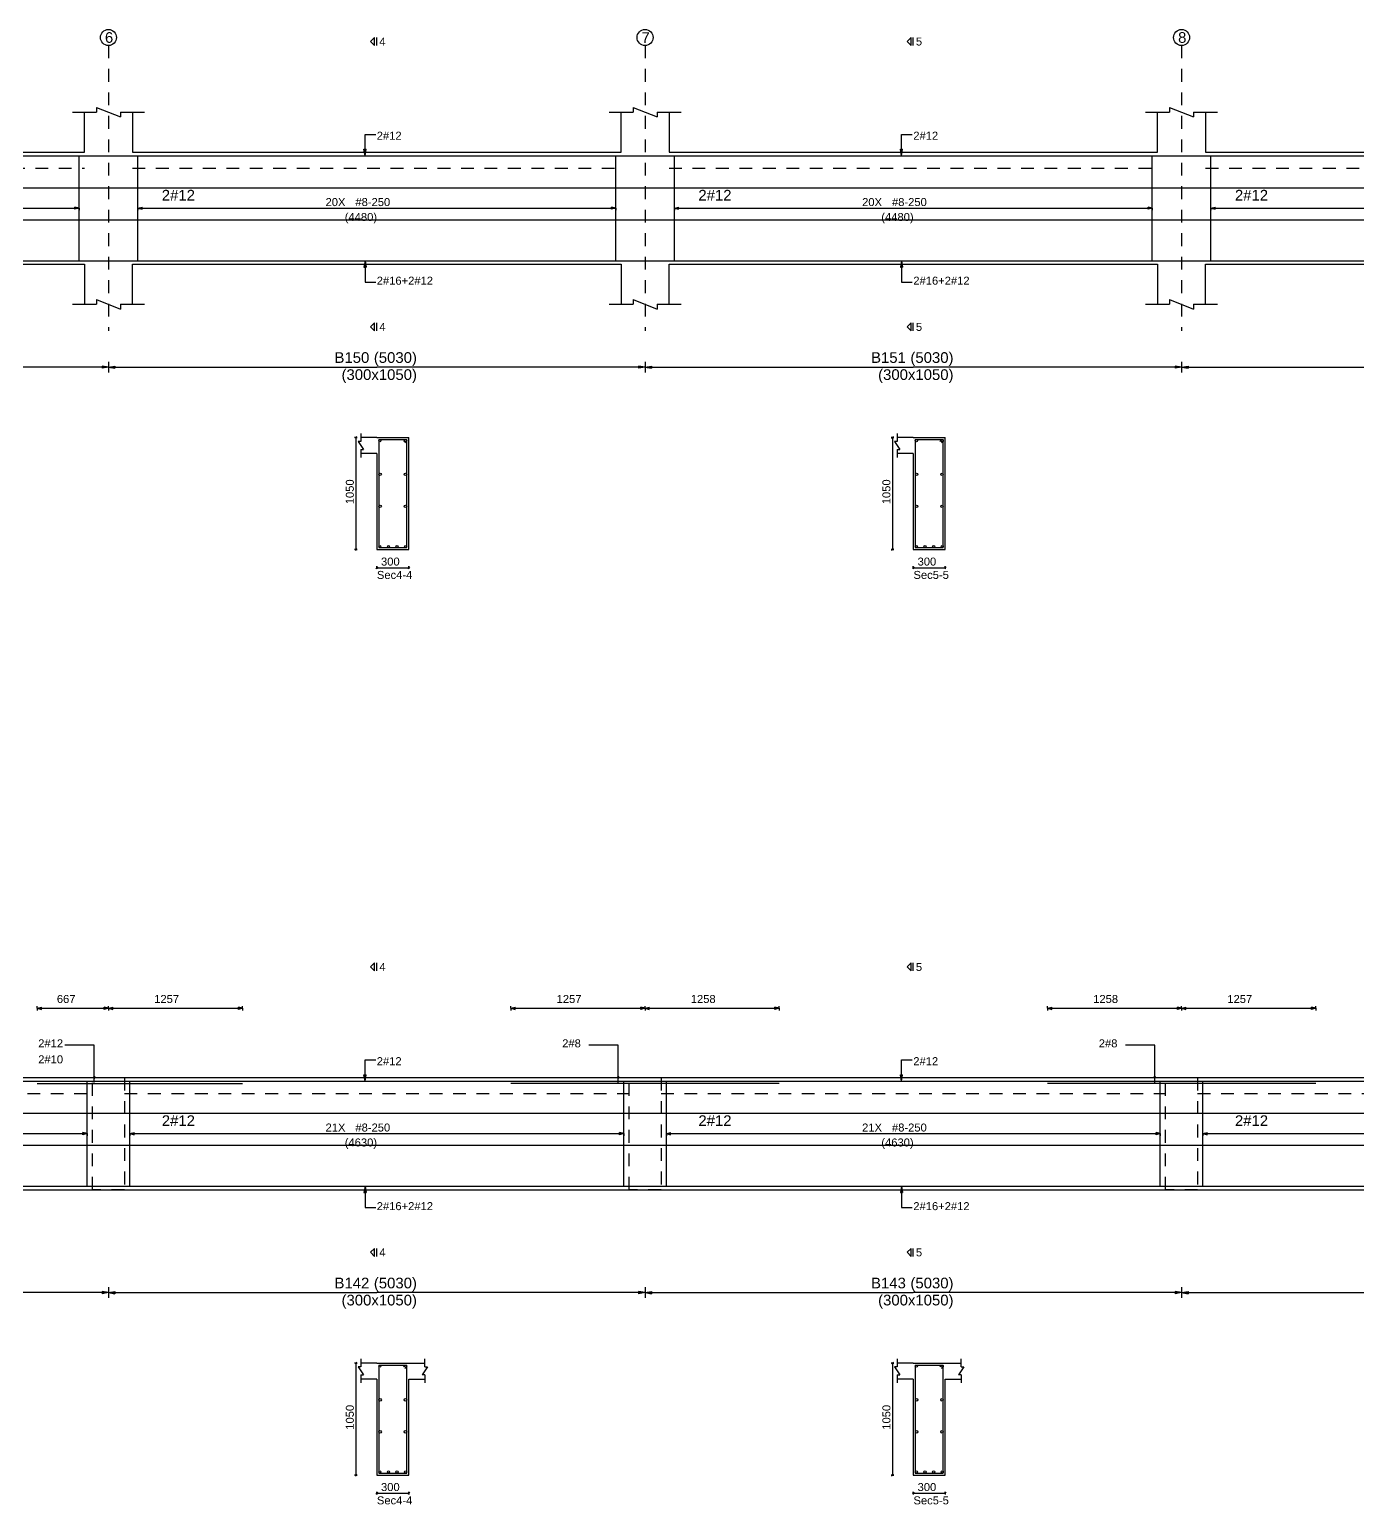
# Model space of a CAD drawing. Extents: x 0 to 98, y 3 to 248.
# Drawn here: x 51.85 to 64.3, y 233.88 to 247.7 of the extents above; entities that cross this region are included whole.
import ezdxf

# ---------------------------------------------------------------- set-up
doc = ezdxf.new("R2010")
doc.units = 0
doc.linetypes.add('ACAD_ISO02W100', pattern=[15, 12, -3])
for name, color, linetype in [('Axisline', 1, 'CONTINUOUS'), ('Axisline_Name', 2, 'CONTINUOUS'), ('Beam_bottombarlabeling', 2, 'CONTINUOUS'), ('Beam_Cross_Label', 4, 'CONTINUOUS'), ('Beam_CrossSection', 2, 'CONTINUOUS'), ('Beam_Dimensions_LS', 3, 'CONTINUOUS'), ('Beam_NameLS', 6, 'CONTINUOUS'), ('Beam_topbarsLabeling', 2, 'CONTINUOUS'), ('dim_all', 7, 'CONTINUOUS'), ('Extra_Topsteel_Labeling', 2, 'CONTINUOUS'), ('Extrabars', 7, 'CONTINUOUS'), ('Longsection', 2, 'CONTINUOUS'), ('main_botbars', 4, 'CONTINUOUS'), ('main_topbars', 4, 'CONTINUOUS'), ('SecondaryBeam', 2, 'CONTINUOUS'), ('SectionLine', 4, 'CONTINUOUS'), ('Sidefacebar', 140, 'CONTINUOUS'), ('Slabline', 253, 'CONTINUOUS'), ('span_dim', 7, 'CONTINUOUS'), ('spanline', 7, 'CONTINUOUS'), ('Stirrup_bar', 1, 'CONTINUOUS'), ('Stirrup_Dia_Spacing', 2, 'CONTINUOUS'), ('Stirrup_Length', 7, 'CONTINUOUS'), ('Stirrup_Numbers', 2, 'CONTINUOUS')]:
    doc.layers.add(name, color=color, linetype=linetype)
doc.styles.add('STRUDS_Arial', font='ARIAL.TTF', dxfattribs={"height": 0.04})

msp = doc.modelspace()

# ---------------------------------------------------------------- linework, layer by layer
at = {"layer": 'Axisline', "linetype": 'ACAD_ISO02W100', "ltscale": 0.01}
for p, q in [((52.59, 247.555), (52.59, 244.88)), ((57.62, 247.555), (57.62, 244.88)), ((62.65, 247.555), (62.65, 244.88))]:
    msp.add_line(p, q, dxfattribs=at)
at = {"layer": 'Axisline'}
for centre in [(52.59, 247.63), (57.62, 247.63), (62.65, 247.63)]:
    msp.add_circle(centre, 0.075, dxfattribs=at)
at = {"layer": 'Beam_bottombarlabeling'}
for p, q in [((54.995, 245.538), (54.985, 245.478)), ((54.985, 245.478), (55.005, 245.478)), ((54.995, 245.538), (54.995, 245.338)), ((54.995, 245.538), (55.005, 245.478)), ((60.025, 245.538), (60.015, 245.478)), ((60.015, 245.478), (60.035, 245.478)), ((60.025, 245.538), (60.025, 245.338)), ((60.025, 245.538), (60.035, 245.478)), ((54.995, 245.338), (55.095, 245.338)), ((60.025, 245.338), (60.125, 245.338)), ((54.995, 236.863), (54.985, 236.803)), ((54.995, 236.863), (54.995, 236.663)), ((54.995, 236.863), (55.005, 236.803)), ((60.025, 236.863), (60.015, 236.803)), ((60.025, 236.863), (60.025, 236.663)), ((60.025, 236.863), (60.035, 236.803)), ((54.985, 236.803), (55.005, 236.803)), ((60.015, 236.803), (60.035, 236.803)), ((54.995, 236.663), (55.095, 236.663)), ((60.025, 236.663), (60.125, 236.663))]:
    msp.add_line(p, q, dxfattribs=at)
for points in [[(54.995, 245.538), (54.985, 245.478), (54.995, 245.538), (55.005, 245.478)], [(60.025, 245.538), (60.015, 245.478), (60.025, 245.538), (60.035, 245.478)], [(54.995, 236.863), (54.985, 236.803), (54.995, 236.863), (55.005, 236.803)], [(60.025, 236.863), (60.015, 236.803), (60.025, 236.863), (60.035, 236.803)]]:
    msp.add_solid(points, dxfattribs=at)
at = {"layer": 'Beam_CrossSection'}
for p, q in [((54.955, 243.918), (54.955, 243.843)), ((59.985, 243.918), (59.985, 243.843)), ((54.955, 243.843), (54.93, 243.843)), ((54.93, 243.843), (54.98, 243.768)), ((55.105, 243.88), (54.955, 243.88)), ((54.955, 243.768), (54.955, 243.693)), ((54.955, 243.768), (54.98, 243.768)), ((55.105, 243.88), (55.405, 243.88)), ((55.105, 243.88), (55.105, 243.88)), ((55.405, 242.83), (55.405, 243.88)), ((55.405, 243.88), (55.405, 243.88)), ((59.985, 243.843), (59.96, 243.843)), ((59.96, 243.843), (60.01, 243.768)), ((60.135, 243.88), (59.985, 243.88)), ((59.985, 243.768), (59.985, 243.693)), ((59.985, 243.768), (60.01, 243.768)), ((60.135, 243.88), (60.435, 243.88)), ((60.135, 243.88), (60.135, 243.88)), ((60.435, 242.83), (60.435, 243.88)), ((60.435, 243.88), (60.435, 243.88)), ((55.105, 243.73), (54.955, 243.73)), ((55.105, 243.73), (55.105, 242.83)), ((60.135, 243.73), (59.985, 243.73)), ((60.135, 243.73), (60.135, 242.83)), ((55.105, 242.83), (55.405, 242.83)), ((60.135, 242.83), (60.435, 242.83)), ((54.955, 235.243), (54.955, 235.168)), ((55.105, 235.205), (54.955, 235.205)), ((55.105, 235.205), (55.405, 235.205)), ((55.105, 235.205), (55.105, 235.205)), ((55.405, 235.205), (55.405, 235.205)), ((55.405, 235.205), (55.555, 235.205)), ((55.555, 235.168), (55.555, 235.243)), ((59.985, 235.243), (59.985, 235.168)), ((60.135, 235.205), (59.985, 235.205)), ((60.135, 235.205), (60.435, 235.205)), ((60.135, 235.205), (60.135, 235.205)), ((60.435, 235.205), (60.435, 235.205)), ((60.435, 235.205), (60.585, 235.205)), ((60.585, 235.168), (60.585, 235.243)), ((54.955, 235.168), (54.93, 235.168)), ((54.93, 235.168), (54.98, 235.093)), ((54.955, 235.093), (54.955, 235.018)), ((54.955, 235.093), (54.98, 235.093)), ((55.105, 235.055), (54.955, 235.055)), ((55.105, 235.055), (55.105, 234.155)), ((55.405, 234.155), (55.405, 235.055)), ((55.405, 235.055), (55.555, 235.055)), ((55.58, 235.168), (55.53, 235.093)), ((55.555, 235.093), (55.53, 235.093)), ((55.555, 235.168), (55.58, 235.168)), ((55.555, 235.093), (55.555, 235.018)), ((59.985, 235.168), (59.96, 235.168)), ((59.96, 235.168), (60.01, 235.093)), ((59.985, 235.093), (59.985, 235.018)), ((59.985, 235.093), (60.01, 235.093)), ((60.135, 235.055), (59.985, 235.055)), ((60.135, 235.055), (60.135, 234.155)), ((60.435, 234.155), (60.435, 235.055)), ((60.435, 235.055), (60.585, 235.055)), ((60.61, 235.168), (60.56, 235.093)), ((60.585, 235.093), (60.56, 235.093)), ((60.585, 235.168), (60.61, 235.168)), ((60.585, 235.093), (60.585, 235.018)), ((55.105, 234.155), (55.405, 234.155)), ((60.135, 234.155), (60.435, 234.155))]:
    msp.add_line(p, q, dxfattribs=at)
at = {"layer": 'Beam_topbarsLabeling'}
for p, q in [((54.995, 246.522), (54.995, 246.722)), ((54.995, 246.722), (55.095, 246.722)), ((60.025, 246.522), (60.025, 246.722)), ((60.025, 246.722), (60.125, 246.722)), ((54.995, 246.522), (54.985, 246.582)), ((54.985, 246.582), (55.005, 246.582)), ((54.995, 246.522), (55.005, 246.582)), ((54.995, 246.582), (55, 246.582)), ((60.025, 246.522), (60.015, 246.582)), ((60.015, 246.582), (60.035, 246.582)), ((60.025, 246.522), (60.035, 246.582)), ((60.025, 246.582), (60.03, 246.582)), ((54.995, 237.847), (54.995, 238.047)), ((54.995, 238.047), (55.095, 238.047)), ((60.025, 237.847), (60.025, 238.047)), ((60.025, 238.047), (60.125, 238.047)), ((54.995, 237.847), (54.985, 237.907)), ((54.985, 237.907), (55.005, 237.907)), ((54.995, 237.847), (55.005, 237.907)), ((54.995, 237.907), (55, 237.907)), ((60.025, 237.847), (60.015, 237.907)), ((60.015, 237.907), (60.035, 237.907)), ((60.025, 237.847), (60.035, 237.907)), ((60.025, 237.907), (60.03, 237.907))]:
    msp.add_line(p, q, dxfattribs=at)
for points in [[(54.995, 246.522), (54.985, 246.582), (54.995, 246.522), (55.005, 246.582)], [(60.025, 246.522), (60.015, 246.582), (60.025, 246.522), (60.035, 246.582)], [(54.995, 237.847), (54.985, 237.907), (54.995, 237.847), (55.005, 237.907)], [(60.025, 237.847), (60.015, 237.907), (60.025, 237.847), (60.035, 237.907)]]:
    msp.add_solid(points, dxfattribs=at)
at = {"layer": 'dim_all'}
for p, q in [((54.91, 243.88), (54.8975, 243.88)), ((54.91, 243.88), (54.9012, 243.871)), ((54.91, 243.88), (54.9188, 243.889)), ((54.91, 243.88), (54.9225, 243.88)), ((54.91, 243.88), (54.91, 242.83)), ((59.94, 243.88), (59.9275, 243.88)), ((59.94, 243.88), (59.9312, 243.871)), ((59.94, 243.88), (59.9489, 243.889)), ((59.94, 243.88), (59.9525, 243.88)), ((59.94, 243.88), (59.94, 242.83)), ((54.91, 242.83), (54.8975, 242.83)), ((54.91, 242.83), (54.9012, 242.821)), ((54.91, 242.83), (54.9188, 242.839)), ((54.91, 242.83), (54.9225, 242.83)), ((59.94, 242.83), (59.9275, 242.83)), ((59.94, 242.83), (59.9312, 242.821)), ((59.94, 242.83), (59.9489, 242.839)), ((59.94, 242.83), (59.9525, 242.83)), ((55.105, 242.66), (55.0962, 242.651)), ((55.105, 242.66), (55.105, 242.673)), ((55.105, 242.66), (55.1138, 242.669)), ((55.105, 242.66), (55.105, 242.648)), ((55.105, 242.66), (55.405, 242.66)), ((55.405, 242.66), (55.3962, 242.651)), ((55.405, 242.66), (55.405, 242.673)), ((55.405, 242.66), (55.4138, 242.669)), ((55.405, 242.66), (55.405, 242.648)), ((60.135, 242.66), (60.1262, 242.651)), ((60.135, 242.66), (60.135, 242.673)), ((60.135, 242.66), (60.1439, 242.669)), ((60.135, 242.66), (60.135, 242.648)), ((60.135, 242.66), (60.435, 242.66)), ((60.435, 242.66), (60.4262, 242.651)), ((60.435, 242.66), (60.435, 242.673)), ((60.435, 242.66), (60.4439, 242.669)), ((60.435, 242.66), (60.435, 242.648)), ((51.9225, 238.53), (51.9225, 238.55)), ((51.9225, 238.53), (51.9225, 238.55)), ((51.9225, 238.53), (51.9225, 238.543)), ((51.9225, 238.53), (51.9225, 238.543)), ((51.9225, 238.53), (51.9225, 238.543)), ((51.9225, 238.53), (51.9225, 238.543)), ((51.9225, 238.53), (51.9625, 238.54)), ((51.9225, 238.53), (51.9625, 238.54)), ((51.9225, 238.53), (51.9225, 238.51)), ((51.9225, 238.53), (51.9625, 238.52)), ((51.9225, 238.53), (51.9225, 238.518)), ((51.9225, 238.53), (51.9225, 238.518)), ((51.9225, 238.53), (53.8475, 238.53)), ((51.9225, 238.53), (51.9225, 238.51)), ((51.9225, 238.53), (51.9625, 238.52)), ((51.9225, 238.53), (51.9225, 238.518)), ((51.9225, 238.53), (51.9225, 238.518)), ((51.9225, 238.53), (53.8475, 238.53)), ((51.9625, 238.52), (51.9625, 238.54)), ((51.9625, 238.52), (51.9625, 238.54)), ((52.59, 238.53), (52.55, 238.54)), ((52.55, 238.52), (52.55, 238.54)), ((52.59, 238.53), (52.55, 238.54)), ((52.55, 238.52), (52.55, 238.54)), ((52.59, 238.53), (52.55, 238.54)), ((52.55, 238.52), (52.55, 238.54)), ((52.59, 238.53), (52.55, 238.54)), ((52.55, 238.52), (52.55, 238.54)), ((52.59, 238.53), (52.55, 238.52)), ((52.59, 238.53), (52.55, 238.52)), ((52.59, 238.53), (52.55, 238.52)), ((52.59, 238.53), (52.55, 238.52)), ((52.59, 238.53), (52.59, 238.55)), ((52.59, 238.53), (52.59, 238.55)), ((52.59, 238.53), (52.59, 238.55)), ((52.59, 238.53), (52.59, 238.55)), ((52.59, 238.53), (52.59, 238.55)), ((52.59, 238.53), (52.59, 238.55)), ((52.59, 238.53), (52.59, 238.55)), ((52.59, 238.53), (52.59, 238.55)), ((52.59, 238.53), (52.59, 238.543)), ((52.59, 238.53), (52.59, 238.543)), ((52.59, 238.53), (52.59, 238.543)), ((52.59, 238.53), (52.59, 238.543)), ((52.59, 238.53), (52.59, 238.543)), ((52.59, 238.53), (52.59, 238.543)), ((52.59, 238.53), (52.59, 238.543)), ((52.59, 238.53), (52.59, 238.543)), ((52.59, 238.53), (52.63, 238.54)), ((52.59, 238.53), (52.63, 238.54)), ((52.59, 238.53), (52.63, 238.54)), ((52.59, 238.53), (52.63, 238.54)), ((52.59, 238.53), (52.59, 238.51)), ((52.59, 238.53), (52.63, 238.52)), ((52.59, 238.53), (52.59, 238.51)), ((52.59, 238.53), (52.59, 238.518)), ((52.59, 238.53), (52.59, 238.518)), ((52.59, 238.53), (52.59, 238.518)), ((52.59, 238.53), (52.59, 238.518)), ((52.59, 238.53), (52.59, 238.53)), ((52.59, 238.53), (52.59, 238.51)), ((52.59, 238.53), (52.63, 238.52)), ((52.59, 238.53), (52.59, 238.51)), ((52.59, 238.53), (52.59, 238.51)), ((52.59, 238.53), (52.63, 238.52)), ((52.59, 238.53), (52.59, 238.51)), ((52.59, 238.53), (52.59, 238.518)), ((52.59, 238.53), (52.59, 238.518)), ((52.59, 238.53), (52.59, 238.518)), ((52.59, 238.53), (52.59, 238.518)), ((52.59, 238.53), (52.59, 238.53)), ((52.59, 238.53), (52.59, 238.51)), ((52.59, 238.53), (52.63, 238.52)), ((52.59, 238.53), (52.59, 238.51)), ((52.63, 238.52), (52.63, 238.54)), ((52.63, 238.52), (52.63, 238.54)), ((52.63, 238.52), (52.63, 238.54)), ((52.63, 238.52), (52.63, 238.54)), ((53.8475, 238.53), (53.8075, 238.54)), ((53.8075, 238.52), (53.8075, 238.54)), ((53.8475, 238.53), (53.8075, 238.54)), ((53.8075, 238.52), (53.8075, 238.54)), ((53.8475, 238.53), (53.8075, 238.52)), ((53.8475, 238.53), (53.8075, 238.52)), ((53.8475, 238.53), (53.8475, 238.55)), ((53.8475, 238.53), (53.8475, 238.55)), ((53.8475, 238.53), (53.8475, 238.543)), ((53.8475, 238.53), (53.8475, 238.543)), ((53.8475, 238.53), (53.8475, 238.543)), ((53.8475, 238.53), (53.8475, 238.543)), ((53.8475, 238.53), (53.8475, 238.51)), ((53.8475, 238.53), (53.8475, 238.518)), ((53.8475, 238.53), (53.8475, 238.518)), ((53.8475, 238.53), (53.8475, 238.51)), ((53.8475, 238.53), (53.8475, 238.518)), ((53.8475, 238.53), (53.8475, 238.518)), ((56.3625, 238.53), (56.3625, 238.55)), ((56.3625, 238.53), (56.3625, 238.543)), ((56.3625, 238.53), (56.3625, 238.543)), ((56.3625, 238.53), (56.4025, 238.54)), ((56.3625, 238.53), (56.3625, 238.51)), ((56.3625, 238.53), (56.4025, 238.52)), ((56.3625, 238.53), (56.3625, 238.518)), ((56.3625, 238.53), (56.3625, 238.518)), ((56.3625, 238.53), (58.8775, 238.53)), ((56.4025, 238.52), (56.4025, 238.54)), ((57.62, 238.53), (57.58, 238.54)), ((57.58, 238.52), (57.58, 238.54)), ((57.62, 238.53), (57.58, 238.54)), ((57.58, 238.52), (57.58, 238.54)), ((57.62, 238.53), (57.58, 238.52)), ((57.62, 238.53), (57.58, 238.52)), ((57.62, 238.53), (57.62, 238.55)), ((57.62, 238.53), (57.62, 238.55)), ((57.62, 238.53), (57.62, 238.55)), ((57.62, 238.53), (57.62, 238.55)), ((57.62, 238.53), (57.62, 238.543)), ((57.62, 238.53), (57.62, 238.543)), ((57.62, 238.53), (57.62, 238.543)), ((57.62, 238.53), (57.62, 238.543)), ((57.62, 238.53), (57.66, 238.54)), ((57.62, 238.53), (57.66, 238.54)), ((57.62, 238.53), (57.62, 238.51)), ((57.62, 238.53), (57.66, 238.52)), ((57.62, 238.53), (57.62, 238.51)), ((57.62, 238.53), (57.62, 238.518)), ((57.62, 238.53), (57.62, 238.518)), ((57.62, 238.53), (57.62, 238.518)), ((57.62, 238.53), (57.62, 238.518)), ((57.62, 238.53), (57.62, 238.53)), ((57.62, 238.53), (57.62, 238.51)), ((57.62, 238.53), (57.66, 238.52)), ((57.62, 238.53), (57.62, 238.51)), ((57.66, 238.52), (57.66, 238.54)), ((57.66, 238.52), (57.66, 238.54)), ((58.8775, 238.53), (58.8375, 238.54)), ((58.8375, 238.52), (58.8375, 238.54)), ((58.8775, 238.53), (58.8375, 238.52)), ((58.8775, 238.53), (58.8775, 238.55)), ((58.8775, 238.53), (58.8775, 238.543)), ((58.8775, 238.53), (58.8775, 238.543)), ((58.8775, 238.53), (58.8775, 238.51)), ((58.8775, 238.53), (58.8775, 238.518)), ((58.8775, 238.53), (58.8775, 238.518)), ((61.3925, 238.53), (61.3925, 238.55)), ((61.3925, 238.53), (61.3925, 238.543)), ((61.3925, 238.53), (61.3925, 238.543)), ((61.3925, 238.53), (61.4325, 238.54)), ((61.3925, 238.53), (61.3925, 238.51)), ((61.3925, 238.53), (61.4325, 238.52)), ((61.3925, 238.53), (61.3925, 238.518)), ((61.3925, 238.53), (61.3925, 238.518)), ((61.3925, 238.53), (63.9075, 238.53)), ((61.4325, 238.52), (61.4325, 238.54)), ((62.65, 238.53), (62.61, 238.54)), ((62.61, 238.52), (62.61, 238.54)), ((62.65, 238.53), (62.61, 238.54)), ((62.61, 238.52), (62.61, 238.54)), ((62.65, 238.53), (62.61, 238.52)), ((62.65, 238.53), (62.61, 238.52)), ((62.65, 238.53), (62.65, 238.55)), ((62.65, 238.53), (62.65, 238.55)), ((62.65, 238.53), (62.65, 238.55)), ((62.65, 238.53), (62.65, 238.55)), ((62.65, 238.53), (62.65, 238.543)), ((62.65, 238.53), (62.65, 238.543)), ((62.65, 238.53), (62.65, 238.543)), ((62.65, 238.53), (62.65, 238.543)), ((62.65, 238.53), (62.69, 238.54)), ((62.65, 238.53), (62.69, 238.54)), ((62.65, 238.53), (62.65, 238.51)), ((62.65, 238.53), (62.69, 238.52)), ((62.65, 238.53), (62.65, 238.51)), ((62.65, 238.53), (62.65, 238.518)), ((62.65, 238.53), (62.65, 238.518)), ((62.65, 238.53), (62.65, 238.518)), ((62.65, 238.53), (62.65, 238.518)), ((62.65, 238.53), (62.65, 238.53)), ((62.65, 238.53), (62.65, 238.51)), ((62.65, 238.53), (62.69, 238.52)), ((62.65, 238.53), (62.65, 238.51)), ((62.69, 238.52), (62.69, 238.54)), ((62.69, 238.52), (62.69, 238.54)), ((63.9075, 238.53), (63.8675, 238.54)), ((63.8675, 238.52), (63.8675, 238.54)), ((63.9075, 238.53), (63.8675, 238.52)), ((63.9075, 238.53), (63.9075, 238.55)), ((63.9075, 238.53), (63.9075, 238.543)), ((63.9075, 238.53), (63.9075, 238.543)), ((63.9075, 238.53), (63.9075, 238.51)), ((63.9075, 238.53), (63.9075, 238.518)), ((63.9075, 238.53), (63.9075, 238.518)), ((54.91, 235.205), (54.8975, 235.205)), ((54.91, 235.205), (54.9012, 235.196)), ((54.91, 235.205), (54.9188, 235.214)), ((54.91, 235.205), (54.9225, 235.205)), ((54.91, 235.205), (54.91, 234.155)), ((59.94, 235.205), (59.9275, 235.205)), ((59.94, 235.205), (59.9312, 235.196)), ((59.94, 235.205), (59.9489, 235.214)), ((59.94, 235.205), (59.9525, 235.205)), ((59.94, 235.205), (59.94, 234.155)), ((54.91, 234.155), (54.8975, 234.155)), ((54.91, 234.155), (54.9012, 234.146)), ((54.91, 234.155), (54.9188, 234.164)), ((54.91, 234.155), (54.9225, 234.155)), ((59.94, 234.155), (59.9275, 234.155)), ((59.94, 234.155), (59.9312, 234.146)), ((59.94, 234.155), (59.9489, 234.164)), ((59.94, 234.155), (59.9525, 234.155)), ((55.105, 233.985), (55.0962, 233.976)), ((55.105, 233.985), (55.105, 233.998)), ((55.105, 233.985), (55.1138, 233.994)), ((55.105, 233.985), (55.105, 233.973)), ((55.105, 233.985), (55.405, 233.985)), ((55.405, 233.985), (55.3962, 233.976)), ((55.405, 233.985), (55.405, 233.998)), ((55.405, 233.985), (55.4138, 233.994)), ((55.405, 233.985), (55.405, 233.973)), ((60.135, 233.985), (60.1262, 233.976)), ((60.135, 233.985), (60.135, 233.998)), ((60.135, 233.985), (60.1439, 233.994)), ((60.135, 233.985), (60.135, 233.973)), ((60.135, 233.985), (60.435, 233.985)), ((60.435, 233.985), (60.4262, 233.976)), ((60.435, 233.985), (60.435, 233.998)), ((60.435, 233.985), (60.4439, 233.994)), ((60.435, 233.985), (60.435, 233.973))]:
    msp.add_line(p, q, dxfattribs=at)
for points in [[(51.9225, 238.53), (51.9625, 238.54), (51.9225, 238.53), (51.9625, 238.52)], [(51.9225, 238.53), (51.9625, 238.54), (51.9225, 238.53), (51.9625, 238.52)], [(52.59, 238.53), (52.55, 238.54), (52.59, 238.53), (52.55, 238.52)], [(52.59, 238.53), (52.55, 238.54), (52.59, 238.53), (52.55, 238.52)], [(52.59, 238.53), (52.55, 238.54), (52.59, 238.53), (52.55, 238.52)], [(52.59, 238.53), (52.55, 238.54), (52.59, 238.53), (52.55, 238.52)], [(52.59, 238.53), (52.63, 238.54), (52.59, 238.53), (52.63, 238.52)], [(52.59, 238.53), (52.63, 238.54), (52.59, 238.53), (52.63, 238.52)], [(52.59, 238.53), (52.63, 238.54), (52.59, 238.53), (52.63, 238.52)], [(52.59, 238.53), (52.63, 238.54), (52.59, 238.53), (52.63, 238.52)], [(53.8475, 238.53), (53.8075, 238.54), (53.8475, 238.53), (53.8075, 238.52)], [(53.8475, 238.53), (53.8075, 238.54), (53.8475, 238.53), (53.8075, 238.52)], [(56.3625, 238.53), (56.4025, 238.54), (56.3625, 238.53), (56.4025, 238.52)], [(57.62, 238.53), (57.58, 238.54), (57.62, 238.53), (57.58, 238.52)], [(57.62, 238.53), (57.58, 238.54), (57.62, 238.53), (57.58, 238.52)], [(57.62, 238.53), (57.66, 238.54), (57.62, 238.53), (57.66, 238.52)], [(57.62, 238.53), (57.66, 238.54), (57.62, 238.53), (57.66, 238.52)], [(58.8775, 238.53), (58.8375, 238.54), (58.8775, 238.53), (58.8375, 238.52)], [(61.3925, 238.53), (61.4325, 238.54), (61.3925, 238.53), (61.4325, 238.52)], [(62.65, 238.53), (62.61, 238.54), (62.65, 238.53), (62.61, 238.52)], [(62.65, 238.53), (62.61, 238.54), (62.65, 238.53), (62.61, 238.52)], [(62.65, 238.53), (62.69, 238.54), (62.65, 238.53), (62.69, 238.52)], [(62.65, 238.53), (62.69, 238.54), (62.65, 238.53), (62.69, 238.52)], [(63.9075, 238.53), (63.8675, 238.54), (63.9075, 238.53), (63.8675, 238.52)]]:
    msp.add_solid(points, dxfattribs=at)
at = {"layer": 'Extra_Topsteel_Labeling'}
for p, q in [((52.4565, 238.184), (52.1815, 238.184)), ((52.4565, 237.834), (52.4565, 238.184)), ((57.3685, 238.184), (57.0935, 238.184)), ((57.3685, 237.834), (57.3685, 238.184)), ((62.3985, 238.184), (62.1235, 238.184)), ((62.3985, 237.834), (62.3985, 238.184))]:
    msp.add_line(p, q, dxfattribs=at)
for points in [[(52.4565, 237.834), (52.4465, 237.894), (52.4565, 237.834), (52.4665, 237.894)], [(57.3685, 237.834), (57.3585, 237.894), (57.3685, 237.834), (57.3785, 237.894)], [(62.3985, 237.834), (62.3885, 237.894), (62.3985, 237.834), (62.4085, 237.894)]]:
    msp.add_solid(points, dxfattribs=at)
at = {"layer": 'Extrabars'}
for p, q in [((53.8475, 237.823), (51.9225, 237.823)), ((53.8475, 237.823), (51.9225, 237.823)), ((58.8775, 237.825), (56.3625, 237.825)), ((63.9075, 237.825), (61.3925, 237.825))]:
    msp.add_line(p, q, dxfattribs=at)
at = {"layer": 'Longsection'}
for p, q in [((52.4775, 246.975), (52.4775, 246.93)), ((52.4775, 246.975), (52.7025, 246.885)), ((57.5075, 246.975), (57.5075, 246.93)), ((57.5075, 246.975), (57.7325, 246.885)), ((62.5375, 246.975), (62.5375, 246.93)), ((62.5375, 246.975), (62.7625, 246.885)), ((52.2525, 246.93), (52.365, 246.93)), ((52.2525, 246.93), (52.4775, 246.93)), ((52.365, 246.555), (52.365, 246.93)), ((52.7025, 246.93), (52.7025, 246.885)), ((52.7025, 246.93), (52.9275, 246.93)), ((52.815, 246.93), (52.815, 246.555)), ((57.2825, 246.93), (57.395, 246.93)), ((57.2825, 246.93), (57.5075, 246.93)), ((57.395, 246.555), (57.395, 246.93)), ((57.7325, 246.93), (57.7325, 246.885)), ((57.7325, 246.93), (57.9575, 246.93)), ((57.845, 246.93), (57.845, 246.555)), ((62.3125, 246.93), (62.425, 246.93)), ((62.3125, 246.93), (62.5375, 246.93)), ((62.425, 246.555), (62.425, 246.93)), ((62.7625, 246.93), (62.7625, 246.885)), ((62.7625, 246.93), (62.9875, 246.93)), ((62.875, 246.93), (62.875, 246.555)), ((50.145, 246.555), (52.365, 246.555)), ((52.815, 246.555), (57.395, 246.555)), ((57.845, 246.555), (62.425, 246.555)), ((62.875, 246.555), (67.455, 246.555)), ((50.145, 245.505), (52.365, 245.505)), ((52.365, 245.505), (52.365, 245.13)), ((52.815, 245.13), (52.815, 245.505)), ((52.815, 245.505), (57.395, 245.505)), ((57.395, 245.505), (57.395, 245.13)), ((57.845, 245.13), (57.845, 245.505)), ((57.845, 245.505), (62.425, 245.505)), ((62.425, 245.505), (62.425, 245.13)), ((62.875, 245.13), (62.875, 245.505)), ((62.875, 245.505), (67.455, 245.505)), ((52.4775, 245.175), (52.4775, 245.13)), ((52.4775, 245.175), (52.7025, 245.085)), ((57.5075, 245.175), (57.5075, 245.13)), ((57.5075, 245.175), (57.7325, 245.085)), ((62.5375, 245.175), (62.5375, 245.13)), ((62.5375, 245.175), (62.7625, 245.085)), ((52.2525, 245.13), (52.365, 245.13)), ((52.2525, 245.13), (52.4775, 245.13)), ((52.7025, 245.13), (52.7025, 245.085)), ((52.7025, 245.13), (52.9275, 245.13)), ((57.2825, 245.13), (57.395, 245.13)), ((57.2825, 245.13), (57.5075, 245.13)), ((57.7325, 245.13), (57.7325, 245.085)), ((57.7325, 245.13), (57.9575, 245.13)), ((62.3125, 245.13), (62.425, 245.13)), ((62.3125, 245.13), (62.5375, 245.13)), ((62.7625, 245.13), (62.7625, 245.085)), ((62.7625, 245.13), (62.9875, 245.13)), ((49.92, 237.88), (52.74, 237.88)), ((52.59, 237.88), (57.77, 237.88)), ((57.62, 237.88), (62.8, 237.88)), ((62.65, 237.88), (67.83, 237.88)), ((49.77, 236.83), (52.74, 236.83)), ((52.44, 236.83), (57.77, 236.83)), ((57.47, 236.83), (62.8, 236.83)), ((62.5, 236.83), (67.83, 236.83))]:
    msp.add_line(p, q, dxfattribs=at)
at = {"layer": 'main_botbars'}
for p, q in [((49.72, 246.522), (52.79, 246.522)), ((52.39, 246.522), (57.82, 246.522)), ((57.42, 246.522), (62.85, 246.522)), ((62.45, 246.522), (67.88, 246.522)), ((49.745, 245.538), (52.765, 245.538)), ((52.415, 245.538), (52.415, 245.538)), ((52.415, 245.538), (57.795, 245.538)), ((57.445, 245.538), (57.445, 245.538)), ((57.445, 245.538), (62.825, 245.538)), ((62.475, 245.538), (62.475, 245.538)), ((62.475, 245.538), (67.855, 245.538)), ((49.795, 237.847), (52.715, 237.847)), ((52.465, 237.847), (57.745, 237.847)), ((57.495, 237.847), (62.775, 237.847)), ((62.525, 237.847), (67.805, 237.847)), ((49.82, 236.863), (52.69, 236.863)), ((52.49, 236.863), (52.49, 236.863)), ((52.49, 236.863), (57.72, 236.863)), ((57.52, 236.863), (57.52, 236.863)), ((57.52, 236.863), (62.75, 236.863)), ((62.55, 236.863), (62.55, 236.863)), ((62.55, 236.863), (67.78, 236.863))]:
    msp.add_line(p, q, dxfattribs=at)
for centre in [(55.1338, 242.859), (55.2146, 242.859), (55.2954, 242.859), (55.3762, 242.859), (60.1638, 242.859), (60.2446, 242.859), (60.3254, 242.859), (60.4063, 242.859), (55.1338, 234.184), (55.2146, 234.184), (55.2954, 234.184), (55.3762, 234.184), (60.1638, 234.184), (60.2446, 234.184), (60.3254, 234.184), (60.4063, 234.184)]:
    msp.add_circle(centre, 0.01, dxfattribs=at)
at = {"layer": 'main_topbars'}
for centre in [(55.1338, 243.851), (55.3763, 243.851), (60.1638, 243.851), (60.4063, 243.851), (55.1338, 235.176), (55.3763, 235.176), (60.1638, 235.176), (60.4063, 235.176)]:
    msp.add_circle(centre, 0.01, dxfattribs=at)
at = {"layer": 'SecondaryBeam', "linetype": 'ACAD_ISO02W100', "ltscale": 0.01}
for p, q in [((52.44, 237.88), (52.74, 237.88)), ((52.44, 236.83), (52.44, 237.88)), ((52.74, 237.88), (52.74, 236.83)), ((57.47, 237.88), (57.77, 237.88)), ((57.47, 236.83), (57.47, 237.88)), ((57.77, 237.88), (57.77, 236.83)), ((62.5, 237.88), (62.8, 237.88)), ((62.5, 236.83), (62.5, 237.88)), ((62.8, 237.88), (62.8, 236.83)), ((52.74, 236.83), (52.44, 236.83)), ((57.77, 236.83), (57.47, 236.83)), ((62.8, 236.83), (62.5, 236.83))]:
    msp.add_line(p, q, dxfattribs=at)
at = {"layer": 'SectionLine'}
for p, q in [((55.085, 247.63), (55.0475, 247.593)), ((55.085, 247.555), (55.085, 247.63)), ((55.105, 247.555), (55.105, 247.63)), ((60.115, 247.63), (60.0775, 247.593)), ((60.115, 247.555), (60.115, 247.63)), ((60.135, 247.555), (60.135, 247.63)), ((55.085, 247.555), (55.0475, 247.593)), ((60.115, 247.555), (60.0775, 247.593)), ((55.085, 244.955), (55.0475, 244.918)), ((55.085, 244.88), (55.0475, 244.918)), ((55.085, 244.88), (55.085, 244.955)), ((55.105, 244.88), (55.105, 244.955)), ((60.115, 244.955), (60.0775, 244.918)), ((60.115, 244.88), (60.0775, 244.918)), ((60.115, 244.88), (60.115, 244.955)), ((60.135, 244.88), (60.135, 244.955)), ((55.085, 238.955), (55.0475, 238.918)), ((55.085, 238.88), (55.0475, 238.918)), ((55.085, 238.88), (55.085, 238.955)), ((55.105, 238.88), (55.105, 238.955)), ((60.115, 238.955), (60.0775, 238.918)), ((60.115, 238.88), (60.0775, 238.918)), ((60.115, 238.88), (60.115, 238.955)), ((60.135, 238.88), (60.135, 238.955)), ((55.085, 236.28), (55.0475, 236.243)), ((55.085, 236.205), (55.0475, 236.243)), ((55.085, 236.205), (55.085, 236.28)), ((55.105, 236.205), (55.105, 236.28)), ((60.115, 236.28), (60.0775, 236.243)), ((60.115, 236.205), (60.0775, 236.243)), ((60.115, 236.205), (60.115, 236.28)), ((60.135, 236.205), (60.135, 236.28))]:
    msp.add_line(p, q, dxfattribs=at)
at = {"layer": 'Sidefacebar'}
for p, q in [((49.72, 246.222), (52.79, 246.222)), ((52.39, 246.222), (57.82, 246.222)), ((57.42, 246.222), (62.85, 246.222)), ((62.45, 246.222), (67.88, 246.222)), ((49.72, 245.922), (52.79, 245.922)), ((52.39, 245.922), (57.82, 245.922)), ((57.42, 245.922), (62.85, 245.922)), ((62.45, 245.922), (67.88, 245.922)), ((49.795, 237.547), (52.715, 237.547)), ((52.465, 237.547), (57.745, 237.547)), ((57.495, 237.547), (62.775, 237.547)), ((62.525, 237.547), (67.805, 237.547)), ((49.795, 237.247), (52.715, 237.247)), ((52.465, 237.247), (57.745, 237.247)), ((57.495, 237.247), (62.775, 237.247)), ((62.525, 237.247), (67.805, 237.247))]:
    msp.add_line(p, q, dxfattribs=at)
for centre in [(55.136, 243.535), (55.374, 243.535), (60.166, 243.535), (60.404, 243.535), (55.136, 243.235), (55.374, 243.235), (60.166, 243.235), (60.404, 243.235), (55.136, 234.86), (55.374, 234.86), (60.166, 234.86), (60.404, 234.86), (55.136, 234.56), (55.374, 234.56), (60.166, 234.56), (60.404, 234.56)]:
    msp.add_circle(centre, 0.012, dxfattribs=at)
at = {"layer": 'Slabline', "linetype": 'ACAD_ISO02W100', "ltscale": 0.01}
for p, q in [((50.145, 246.405), (52.365, 246.405)), ((52.815, 246.405), (57.395, 246.405)), ((57.845, 246.405), (62.425, 246.405)), ((62.875, 246.405), (67.455, 246.405)), ((50.07, 237.73), (52.44, 237.73)), ((52.74, 237.73), (57.47, 237.73)), ((57.77, 237.73), (62.5, 237.73)), ((62.8, 237.73), (67.53, 237.73))]:
    msp.add_line(p, q, dxfattribs=at)
at = {"layer": 'spanline'}
for p, q in [((52.59, 244.59), (52.59, 244.49)), ((52.59, 244.59), (52.59, 244.49)), ((57.62, 244.59), (57.62, 244.49)), ((57.62, 244.59), (57.62, 244.49)), ((62.65, 244.59), (62.65, 244.49)), ((62.65, 244.59), (62.65, 244.49)), ((52.59, 244.54), (51.255, 244.54)), ((52.59, 244.54), (52.53, 244.55)), ((52.53, 244.55), (52.53, 244.53)), ((52.59, 244.54), (52.53, 244.53)), ((52.59, 244.54), (52.65, 244.55)), ((52.59, 244.54), (55.105, 244.54)), ((52.59, 244.54), (52.65, 244.53)), ((52.65, 244.55), (52.65, 244.53)), ((57.62, 244.54), (55.105, 244.54)), ((57.62, 244.54), (57.56, 244.55)), ((57.56, 244.55), (57.56, 244.53)), ((57.62, 244.54), (57.56, 244.53)), ((57.62, 244.54), (57.68, 244.55)), ((57.62, 244.54), (60.135, 244.54)), ((57.62, 244.54), (57.68, 244.53)), ((57.68, 244.55), (57.68, 244.53)), ((62.65, 244.54), (60.135, 244.54)), ((62.65, 244.54), (62.59, 244.55)), ((62.59, 244.55), (62.59, 244.53)), ((62.65, 244.54), (62.59, 244.53)), ((62.65, 244.54), (62.71, 244.55)), ((62.65, 244.54), (65.165, 244.54)), ((62.65, 244.54), (62.71, 244.53)), ((62.71, 244.55), (62.71, 244.53)), ((52.59, 235.865), (52.53, 235.875)), ((52.53, 235.875), (52.53, 235.855)), ((52.59, 235.915), (52.59, 235.815)), ((52.59, 235.915), (52.59, 235.815)), ((52.59, 235.865), (52.65, 235.875)), ((52.65, 235.875), (52.65, 235.855)), ((57.62, 235.865), (57.56, 235.875)), ((57.56, 235.875), (57.56, 235.855)), ((57.62, 235.915), (57.62, 235.815)), ((57.62, 235.915), (57.62, 235.815)), ((57.62, 235.865), (57.68, 235.875)), ((57.68, 235.875), (57.68, 235.855)), ((62.65, 235.865), (62.59, 235.875)), ((62.59, 235.875), (62.59, 235.855)), ((62.65, 235.915), (62.65, 235.815)), ((62.65, 235.915), (62.65, 235.815)), ((62.65, 235.865), (62.71, 235.875)), ((62.71, 235.875), (62.71, 235.855)), ((52.59, 235.865), (51.255, 235.865)), ((52.59, 235.865), (52.53, 235.855)), ((52.59, 235.865), (55.105, 235.865)), ((52.59, 235.865), (52.65, 235.855)), ((57.62, 235.865), (55.105, 235.865)), ((57.62, 235.865), (57.56, 235.855)), ((57.62, 235.865), (60.135, 235.865)), ((57.62, 235.865), (57.68, 235.855)), ((62.65, 235.865), (60.135, 235.865)), ((62.65, 235.865), (62.59, 235.855)), ((62.65, 235.865), (65.165, 235.865)), ((62.65, 235.865), (62.71, 235.855))]:
    msp.add_line(p, q, dxfattribs=at)
for points in [[(52.59, 244.54), (52.53, 244.55), (52.59, 244.54), (52.53, 244.53)], [(52.59, 244.54), (52.65, 244.55), (52.59, 244.54), (52.65, 244.53)], [(57.62, 244.54), (57.56, 244.55), (57.62, 244.54), (57.56, 244.53)], [(57.62, 244.54), (57.68, 244.55), (57.62, 244.54), (57.68, 244.53)], [(62.65, 244.54), (62.59, 244.55), (62.65, 244.54), (62.59, 244.53)], [(62.65, 244.54), (62.71, 244.55), (62.65, 244.54), (62.71, 244.53)], [(52.59, 235.865), (52.53, 235.875), (52.59, 235.865), (52.53, 235.855)], [(52.59, 235.865), (52.65, 235.875), (52.59, 235.865), (52.65, 235.855)], [(57.62, 235.865), (57.56, 235.875), (57.62, 235.865), (57.56, 235.855)], [(57.62, 235.865), (57.68, 235.875), (57.62, 235.865), (57.68, 235.855)], [(62.65, 235.865), (62.59, 235.875), (62.65, 235.865), (62.59, 235.855)], [(62.65, 235.865), (62.71, 235.875), (62.65, 235.865), (62.71, 235.855)]]:
    msp.add_solid(points, dxfattribs=at)
at = {"layer": 'Stirrup_bar'}
for p, q in [((52.315, 245.538), (52.315, 246.522)), ((52.865, 245.538), (52.865, 246.522)), ((57.345, 245.538), (57.345, 246.522)), ((57.895, 245.538), (57.895, 246.522)), ((62.375, 245.538), (62.375, 246.522)), ((62.925, 245.538), (62.925, 246.522)), ((55.1238, 243.861), (55.1238, 242.849)), ((55.1238, 243.861), (55.3863, 243.861)), ((55.3692, 243.858), (55.355, 243.844)), ((55.3833, 243.844), (55.3692, 243.83)), ((55.3863, 242.849), (55.3863, 243.861)), ((60.1538, 243.861), (60.1538, 242.849)), ((60.1538, 243.861), (60.4163, 243.861)), ((60.3992, 243.858), (60.385, 243.844)), ((60.4133, 243.844), (60.3992, 243.83)), ((60.4163, 242.849), (60.4163, 243.861)), ((55.1238, 242.849), (55.3863, 242.849)), ((60.1538, 242.849), (60.4163, 242.849)), ((52.39, 236.863), (52.39, 237.847)), ((52.79, 236.863), (52.79, 237.847)), ((57.42, 236.863), (57.42, 237.847)), ((57.82, 236.863), (57.82, 237.847)), ((62.45, 236.863), (62.45, 237.847)), ((62.85, 236.863), (62.85, 237.847)), ((55.1238, 235.186), (55.1238, 234.174)), ((55.1238, 235.186), (55.3863, 235.186)), ((55.3692, 235.183), (55.355, 235.169)), ((55.3863, 234.174), (55.3863, 235.186)), ((60.1538, 235.186), (60.1538, 234.174)), ((60.1538, 235.186), (60.4163, 235.186)), ((60.3992, 235.183), (60.385, 235.169)), ((60.4163, 234.174), (60.4163, 235.186)), ((55.3833, 235.169), (55.3692, 235.155)), ((60.4133, 235.169), (60.3992, 235.155)), ((55.1238, 234.174), (55.3863, 234.174)), ((60.1538, 234.174), (60.4163, 234.174))]:
    msp.add_line(p, q, dxfattribs=at)
at = {"layer": 'Stirrup_Length'}
for p, q in [((50.195, 246.03), (52.315, 246.03)), ((52.315, 246.03), (52.275, 246.04)), ((52.275, 246.02), (52.275, 246.04)), ((52.315, 246.03), (52.275, 246.02)), ((52.315, 246.03), (52.315, 246.05)), ((52.315, 246.03), (52.315, 246.01)), ((52.865, 246.03), (52.865, 246.05)), ((52.865, 246.03), (52.905, 246.04)), ((52.865, 246.03), (57.345, 246.03)), ((52.865, 246.03), (52.865, 246.01)), ((52.865, 246.03), (52.905, 246.02)), ((52.905, 246.02), (52.905, 246.04)), ((57.345, 246.03), (57.305, 246.04)), ((57.305, 246.02), (57.305, 246.04)), ((57.345, 246.03), (57.305, 246.02)), ((57.345, 246.03), (57.345, 246.05)), ((57.345, 246.03), (57.345, 246.01)), ((57.895, 246.03), (57.895, 246.05)), ((57.895, 246.03), (57.935, 246.04)), ((57.895, 246.03), (62.375, 246.03)), ((57.895, 246.03), (57.895, 246.01)), ((57.895, 246.03), (57.935, 246.02)), ((57.935, 246.02), (57.935, 246.04)), ((62.375, 246.03), (62.335, 246.04)), ((62.335, 246.02), (62.335, 246.04)), ((62.375, 246.03), (62.335, 246.02)), ((62.375, 246.03), (62.375, 246.05)), ((62.375, 246.03), (62.375, 246.01)), ((62.925, 246.03), (62.925, 246.05)), ((62.925, 246.03), (62.965, 246.04)), ((62.925, 246.03), (67.405, 246.03)), ((62.925, 246.03), (62.925, 246.01)), ((62.925, 246.03), (62.965, 246.02)), ((62.965, 246.02), (62.965, 246.04)), ((50.12, 237.355), (52.39, 237.355)), ((52.39, 237.355), (52.35, 237.365)), ((52.35, 237.345), (52.35, 237.365)), ((52.39, 237.355), (52.35, 237.345)), ((52.39, 237.355), (52.39, 237.375)), ((52.39, 237.355), (52.39, 237.335)), ((52.79, 237.355), (52.79, 237.375)), ((52.79, 237.355), (52.83, 237.365)), ((52.79, 237.355), (57.42, 237.355)), ((52.79, 237.355), (52.79, 237.335)), ((52.79, 237.355), (52.83, 237.345)), ((52.83, 237.345), (52.83, 237.365)), ((57.42, 237.355), (57.38, 237.365)), ((57.38, 237.345), (57.38, 237.365)), ((57.42, 237.355), (57.38, 237.345)), ((57.42, 237.355), (57.42, 237.375)), ((57.42, 237.355), (57.42, 237.335)), ((57.82, 237.355), (57.82, 237.375)), ((57.82, 237.355), (57.86, 237.365)), ((57.82, 237.355), (62.45, 237.355)), ((57.82, 237.355), (57.82, 237.335)), ((57.82, 237.355), (57.86, 237.345)), ((57.86, 237.345), (57.86, 237.365)), ((62.45, 237.355), (62.41, 237.365)), ((62.41, 237.345), (62.41, 237.365)), ((62.45, 237.355), (62.41, 237.345)), ((62.45, 237.355), (62.45, 237.375)), ((62.45, 237.355), (62.45, 237.335)), ((62.85, 237.355), (62.85, 237.375)), ((62.85, 237.355), (62.89, 237.365)), ((62.85, 237.355), (67.48, 237.355)), ((62.85, 237.355), (62.85, 237.335)), ((62.85, 237.355), (62.89, 237.345)), ((62.89, 237.345), (62.89, 237.365))]:
    msp.add_line(p, q, dxfattribs=at)
for points in [[(52.315, 246.03), (52.275, 246.04), (52.315, 246.03), (52.275, 246.02)], [(52.865, 246.03), (52.905, 246.04), (52.865, 246.03), (52.905, 246.02)], [(57.345, 246.03), (57.305, 246.04), (57.345, 246.03), (57.305, 246.02)], [(57.895, 246.03), (57.935, 246.04), (57.895, 246.03), (57.935, 246.02)], [(62.375, 246.03), (62.335, 246.04), (62.375, 246.03), (62.335, 246.02)], [(62.925, 246.03), (62.965, 246.04), (62.925, 246.03), (62.965, 246.02)], [(52.39, 237.355), (52.35, 237.365), (52.39, 237.355), (52.35, 237.345)], [(52.79, 237.355), (52.83, 237.365), (52.79, 237.355), (52.83, 237.345)], [(57.42, 237.355), (57.38, 237.365), (57.42, 237.355), (57.38, 237.345)], [(57.82, 237.355), (57.86, 237.365), (57.82, 237.355), (57.86, 237.345)], [(62.45, 237.355), (62.41, 237.365), (62.45, 237.355), (62.41, 237.345)], [(62.85, 237.355), (62.89, 237.365), (62.85, 237.355), (62.89, 237.345)]]:
    msp.add_solid(points, dxfattribs=at)

# ---------------------------------------------------------------- texts
at = {"layer": 'Axisline_Name', "style": 'STRUDS_Arial'}
for s, p in [('6', (52.557, 247.58)), ('7', (57.587, 247.58)), ('8', (62.617, 247.58))]:
    msp.add_text(s, height=0.1, dxfattribs=at).set_placement(p)
at = {"layer": 'Beam_bottombarlabeling', "style": 'STRUDS_Arial'}
for p in [(55.105, 245.313), (60.135, 245.313), (55.105, 236.638), (60.135, 236.638)]:
    msp.add_text('2#16+2#12', height=0.075, dxfattribs=at).set_placement(p)
at = {"layer": 'Beam_Cross_Label', "style": 'STRUDS_Arial'}
for s, p in [('Sec4-4', (55.1065, 242.555)), ('Sec5-5', (60.1365, 242.555)), ('Sec4-4', (55.1065, 233.88)), ('Sec5-5', (60.1365, 233.88))]:
    msp.add_text(s, height=0.075, dxfattribs=at).set_placement(p)
at = {"layer": 'Beam_Dimensions_LS', "style": 'STRUDS_Arial'}
for p in [(54.775, 244.42), (59.805, 244.42), (54.775, 235.745), (59.805, 235.745)]:
    msp.add_text('(300x1050)', height=0.1, dxfattribs=at).set_placement(p)
at = {"layer": 'Beam_NameLS', "style": 'STRUDS_Arial'}
for s, p in [('B150', (54.709, 244.58)), ('B151', (59.739, 244.58)), ('B142', (54.709, 235.905)), ('B143', (59.739, 235.905))]:
    msp.add_text(s, height=0.1, dxfattribs=at).set_placement(p)
at = {"layer": 'Beam_topbarsLabeling', "style": 'STRUDS_Arial'}
for p in [(55.105, 246.672), (60.135, 246.672), (55.105, 237.997), (60.135, 237.997)]:
    msp.add_text('2#12', height=0.075, dxfattribs=at).set_placement(p)
at = {"layer": 'dim_all', "style": 'STRUDS_Arial'}
for p in [(54.89, 243.255), (59.92, 243.255), (54.89, 234.58), (59.92, 234.58)]:
    msp.add_text('1050', height=0.075, rotation=90, dxfattribs=at).set_placement(p)
for s, p in [('300', (55.145, 242.68)), ('300', (60.175, 242.68)), ('667', (52.1063, 238.58)), ('667', (52.1063, 238.58)), ('1257', (53.0188, 238.58)), ('1257', (53.0188, 238.58)), ('1257', (56.7913, 238.58)), ('1258', (58.0488, 238.58)), ('1258', (61.8213, 238.58)), ('1257', (63.0788, 238.58)), ('300', (55.145, 234.005)), ('300', (60.175, 234.005))]:
    msp.add_text(s, height=0.075, dxfattribs=at).set_placement(p)
at = {"layer": 'Extra_Topsteel_Labeling', "style": 'STRUDS_Arial'}
for s, p in [('2#12', (51.9315, 238.164)), ('2#8', (56.8435, 238.164)), ('2#8', (61.8735, 238.164)), ('2#10', (51.9315, 238.014))]:
    msp.add_text(s, height=0.075, dxfattribs=at).set_placement(p)
at = {"layer": 'SectionLine', "style": 'STRUDS_Arial'}
for s, p in [('4', (55.129, 247.555)), ('5', (60.159, 247.555)), ('4', (55.129, 244.88)), ('5', (60.159, 244.88)), ('4', (55.129, 238.88)), ('5', (60.159, 238.88)), ('4', (55.129, 236.205)), ('5', (60.159, 236.205))]:
    msp.add_text(s, height=0.075, dxfattribs=at).set_placement(p)
at = {"layer": 'Sidefacebar', "style": 'STRUDS_Arial'}
for p in [(53.09, 246.102), (58.12, 246.102), (63.15, 246.102), (53.09, 237.427), (58.12, 237.427), (63.15, 237.427)]:
    msp.add_text('2#12', height=0.1, dxfattribs=at).set_placement(p)
at = {"layer": 'span_dim', "style": 'STRUDS_Arial'}
for p in [(55.039, 244.58), (60.069, 244.58), (55.039, 235.905), (60.069, 235.905)]:
    msp.add_text(' (5030) ', height=0.1, dxfattribs=at).set_placement(p)
at = {"layer": 'Stirrup_Dia_Spacing', "style": 'STRUDS_Arial'}
for p in [(54.905, 246.05), (59.935, 246.05), (54.905, 237.375), (59.935, 237.375)]:
    msp.add_text('#8-250', height=0.075, dxfattribs=at).set_placement(p)
at = {"layer": 'Stirrup_Length', "style": 'STRUDS_Arial'}
for s, p in [('(4480)', (54.805, 245.91)), ('(4480)', (59.835, 245.91)), ('(4630)', (54.805, 237.235)), ('(4630)', (59.835, 237.235))]:
    msp.add_text(s, height=0.075, dxfattribs=at).set_placement(p)
at = {"layer": 'Stirrup_Numbers', "style": 'STRUDS_Arial'}
for s, p in [('20X', (54.625, 246.05)), ('20X', (59.655, 246.05)), ('21X', (54.625, 237.375)), ('21X', (59.655, 237.375))]:
    msp.add_text(s, height=0.075, dxfattribs=at).set_placement(p)

doc.saveas('drawing.dxf')
